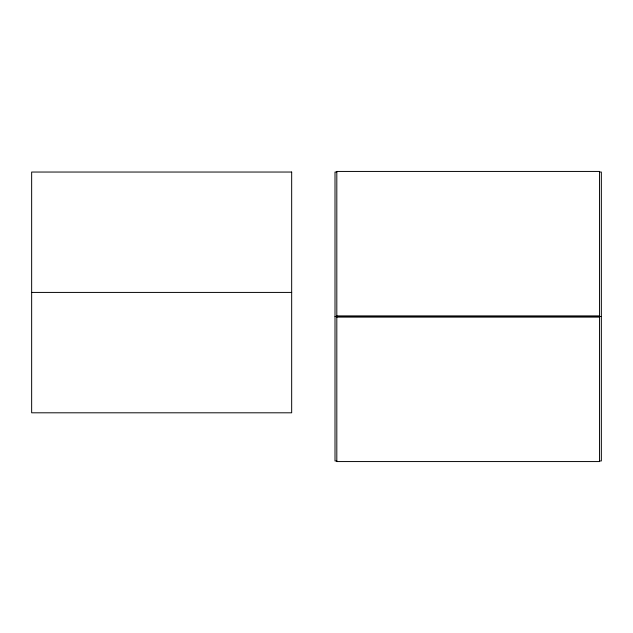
<?xml version="1.0" encoding="UTF-8"?>
<svg xmlns="http://www.w3.org/2000/svg" width="633" height="633" viewBox="0 0 633 633"><rect width="100%" height="100%" fill="white"/><g stroke="black" fill="none" stroke-linecap="round" stroke-linejoin="round"><path stroke-width="0.95" d="M336.811 172.041L335.007 172.041L335.007 460.959L336.811 460.959M599.546 172.041L601.35 172.041L601.35 460.959L599.546 460.959M31.65 292.422L291.671 292.422M336.811 315.891L599.546 315.891M335.007 316.5L601.35 316.5M336.811 317.109L599.546 317.109M599.546 171.44L336.811 171.44L336.811 461.56L599.546 461.56L599.546 171.44M291.671 172.041L31.65 172.041L31.65 412.803L291.671 412.803L291.671 172.041"/></g></svg>
